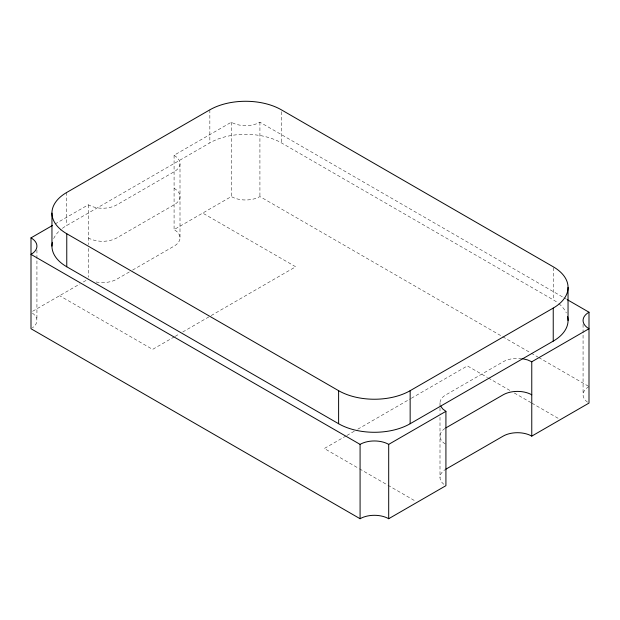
<?xml version="1.0" encoding="UTF-8"?>
<svg xmlns="http://www.w3.org/2000/svg" width="620" height="620" viewBox="0 0 620 620"><rect width="100%" height="100%" fill="white"/><g stroke="black" fill="none" stroke-linecap="round" stroke-linejoin="round"><path stroke-width="0.46" stroke-dasharray="3.1 2.33" d="M55.056 223.983L88.234 204.825L92.419 206.685L97.301 207.847A20.235 11.679 0 0 0 116.847 204.825L174.081 171.786A20.235 11.679 0 0 0 179.312 160.502L177.289 157.681L174.081 155.263L231.306 122.218A20.235 11.679 0 0 0 259.92 122.218L563.045 297.228M62.403 228.346A50.584 29.202 0 0 1 66.766 225.478L209.847 142.871A50.584 29.202 0 0 1 281.387 142.871L553.234 299.824A50.584 29.202 0 0 1 557.597 302.692M32.635 311.271L80.058 283.89M83.328 281.999L88.234 279.171M132.602 270.072L174.081 246.132A20.235 11.679 0 0 0 174.081 229.609L231.306 196.563A20.235 11.679 0 0 0 259.92 196.563L501.913 336.28M129.285 271.986L116.847 279.171A20.235 11.679 0 0 1 95.62 281.891M174.367 336.823L152.613 349.385L59.613 295.694M175.204 336.342L179.389 333.924M182.737 331.995L210.351 316.053M211.188 315.572L295.694 266.778L202.694 213.086M346.061 435.953L324.306 448.508L358.662 468.34M346.898 435.465L354.431 431.117M357.779 429.187L410.486 398.753M411.324 398.272L467.387 365.909L487.49 377.518M563.882 297.709L566.393 299.158M502.75 336.761L530.387 352.718M531.224 353.199L537.92 357.066M538.757 357.554L588.163 386.074M488.328 377.999L510.113 390.577M514.306 392.995L531.061 402.667M531.898 403.155L558.705 418.632M359.499 468.829L387.144 484.786M387.981 485.274L415.632 501.239M583.071 324.338L583.071 394.816M553.234 267.724L553.234 299.824M439.999 403.078L439.999 406.852M439.999 407.797L439.999 413.463M439.999 417.237L439.999 477.423M281.387 111.716L281.387 142.871M259.92 122.218L259.92 196.563M231.306 122.218L231.306 196.563M209.847 109.833L209.847 142.871M180.001 163.525L180.001 237.871M174.081 155.263L174.081 229.609M88.234 204.825L88.234 244.59M88.234 248.434L88.234 277.249M66.766 192.433L66.766 225.478M36.929 249.992L36.929 320.47M587.582 402.171A20.235 11.679 0 0 1 589 386.554M32.418 313.123A20.235 11.679 0 0 1 32.418 327.825M443.858 484.29A20.235 11.679 0 0 1 445.199 469.604M445.199 443.936A20.235 11.679 0 0 1 445.199 428.296M521.846 358.631A20.235 11.679 0 0 0 503.153 361.778L445.92 394.816A20.235 11.679 0 0 0 440.169 404.604M558.899 303.722A50.584 29.202 0 0 1 566.323 312.914M53.677 238.568A50.584 29.202 0 0 1 61.101 229.377M174.081 188.302A20.235 11.679 0 0 1 174.081 204.825L116.847 237.871A20.235 11.679 0 0 1 88.234 237.871"/><path stroke-width="0.93" d="M440.688 406.1L442.711 408.921L445.92 411.339L445.92 485.685L388.694 518.723A20.235 11.679 0 0 0 360.081 518.723L31 328.732L31 237.871L52.568 225.417M66.766 233.74L338.613 390.685A50.584 29.202 0 0 0 410.153 390.685L553.234 308.078A50.584 29.202 0 0 0 553.234 266.778L281.387 109.833A50.584 29.202 0 0 0 209.847 109.833L66.766 192.433A50.584 29.202 0 0 0 66.766 233.74L66.766 266.778L338.613 423.731A50.584 29.202 0 0 0 410.153 423.731L553.234 341.124A50.584 29.202 0 0 0 567.618 316.657M31 237.871A20.235 11.679 0 0 1 31 254.386L360.081 444.377A20.235 11.679 0 0 1 388.694 444.377L445.92 411.339M522.699 358.748L527.581 359.918L531.766 361.778L589 328.732A20.235 11.679 0 0 1 589 312.209L567.23 299.646M445.92 427.862L503.153 394.816A20.235 11.679 0 0 1 531.766 394.816M445.92 469.162L503.153 436.124A20.235 11.679 0 0 1 531.766 436.124L589 403.078L589 312.209M568.044 287.432L568.044 320.47M553.234 308.078L553.234 341.124M531.766 361.778L531.766 436.124M410.153 390.685L410.153 423.731M388.694 444.377L388.694 518.723M360.081 444.377L360.081 518.723M338.613 390.685L338.613 423.731M51.956 213.086L51.956 246.124M66.766 266.778A50.584 29.202 0 0 1 52.382 242.319"/></g></svg>
